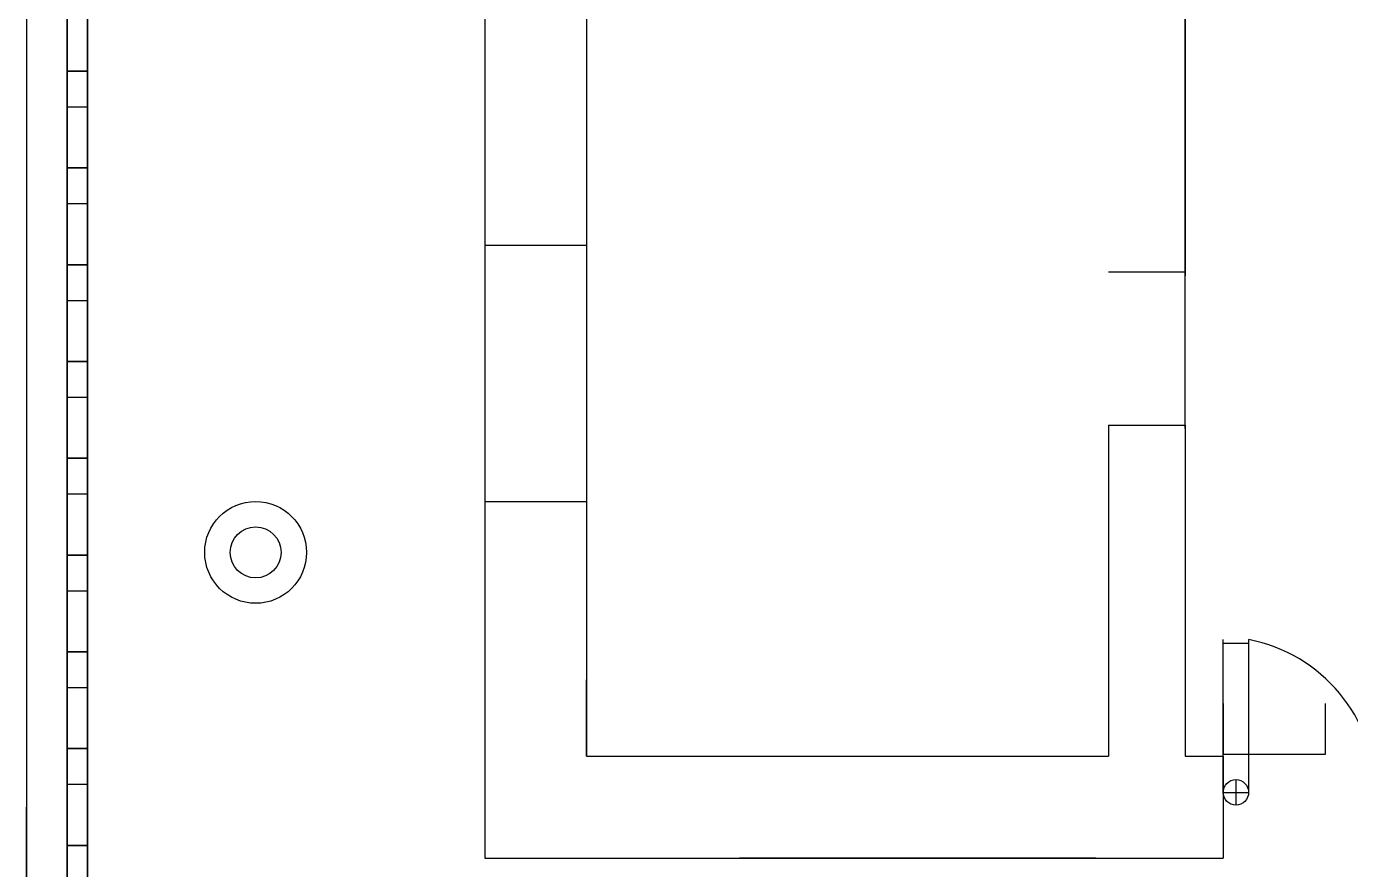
# Model space of a CAD drawing. Header units: inches. Extents: x 29.4 to 79.5, y 9 to 69.7.
# Drawn here: x 29.43 to 55.43, y 23.73 to 40.28 of the extents above; entities that cross this region are included whole.
import ezdxf

# ---------------------------------------------------------------- set-up
doc = ezdxf.new("R2010")
doc.units = ezdxf.units.IN
doc.header["$MEASUREMENT"] = 0

msp = doc.modelspace()

# ---------------------------------------------------------------- linework, layer by layer
for p, q in [((29.434, 69.701), (29.434, 9.701)), ((29.434, 68.953), (29.434, 8.953)), ((30.234, 68.901), (30.234, 10.501)), ((30.234, 10.501), (30.234, 68.901)), ((30.234, 10.501), (30.234, 68.901)), ((30.634, 68.501), (30.634, 10.901)), ((30.634, 10.901), (30.634, 68.501)), ((30.634, 10.901), (30.634, 68.501)), ((38.434, 60.953), (38.434, 23.953)), ((38.434, 60.953), (38.434, 23.953)), ((40.434, 46.953), (40.434, 25.953)), ((52.184, 42.953), (52.184, 35.453)), ((52.184, 42.953), (52.184, 35.453)), ((30.634, 40.601), (30.634, 39.401)), ((30.634, 40.601), (30.634, 39.401)), ((30.634, 39.401), (30.234, 39.401)), ((30.234, 39.401), (30.634, 39.401)), ((30.234, 39.401), (30.234, 38.701)), ((30.634, 39.401), (30.234, 39.401)), ((30.234, 39.401), (30.634, 39.401)), ((30.234, 39.401), (30.234, 38.701)), ((30.234, 38.701), (30.634, 38.701)), ((30.234, 38.701), (30.634, 38.701)), ((30.634, 38.701), (30.634, 37.501)), ((30.634, 38.701), (30.634, 37.501)), ((30.634, 37.501), (30.234, 37.501)), ((30.234, 37.501), (30.634, 37.501)), ((30.234, 37.501), (30.234, 36.801)), ((30.634, 37.501), (30.234, 37.501)), ((30.234, 37.501), (30.634, 37.501)), ((30.234, 37.501), (30.234, 36.801)), ((30.234, 36.801), (30.634, 36.801)), ((30.234, 36.801), (30.634, 36.801)), ((30.634, 36.801), (30.634, 35.601)), ((30.634, 36.801), (30.634, 35.601)), ((40.434, 35.979), (38.434, 35.979)), ((30.634, 35.601), (30.234, 35.601)), ((30.234, 35.601), (30.634, 35.601)), ((30.234, 35.601), (30.234, 34.901)), ((30.634, 35.601), (30.234, 35.601)), ((30.234, 35.601), (30.634, 35.601)), ((30.234, 35.601), (30.234, 34.901)), ((52.184, 35.453), (50.684, 35.453)), ((30.234, 34.901), (30.634, 34.901)), ((30.234, 34.901), (30.634, 34.901)), ((30.634, 34.901), (30.634, 33.701)), ((30.634, 34.901), (30.634, 33.701)), ((30.634, 33.701), (30.234, 33.701)), ((30.234, 33.701), (30.634, 33.701)), ((30.234, 33.701), (30.234, 33.001)), ((30.634, 33.701), (30.234, 33.701)), ((30.234, 33.701), (30.634, 33.701)), ((30.234, 33.701), (30.234, 33.001)), ((30.234, 33.001), (30.634, 33.001)), ((30.234, 33.001), (30.634, 33.001)), ((30.634, 33.001), (30.634, 31.801)), ((30.634, 33.001), (30.634, 31.801)), ((50.684, 32.453), (50.684, 25.953)), ((50.684, 32.453), (52.184, 32.453)), ((52.184, 32.453), (52.184, 25.953)), ((30.634, 31.801), (30.234, 31.801)), ((30.234, 31.801), (30.634, 31.801)), ((30.234, 31.801), (30.234, 31.101)), ((30.634, 31.801), (30.234, 31.801)), ((30.234, 31.801), (30.634, 31.801)), ((30.234, 31.801), (30.234, 31.101)), ((30.234, 31.101), (30.634, 31.101)), ((30.234, 31.101), (30.634, 31.101)), ((30.634, 31.101), (30.634, 29.901)), ((30.634, 31.101), (30.634, 29.901)), ((38.434, 30.953), (40.434, 30.953)), ((30.634, 29.901), (30.234, 29.901)), ((30.234, 29.901), (30.634, 29.901)), ((30.234, 29.901), (30.234, 29.201)), ((30.634, 29.901), (30.234, 29.901)), ((30.234, 29.901), (30.634, 29.901)), ((30.234, 29.901), (30.234, 29.201)), ((30.234, 29.201), (30.634, 29.201)), ((30.234, 29.201), (30.634, 29.201)), ((30.634, 29.201), (30.634, 28.001)), ((30.634, 29.201), (30.634, 28.001)), ((52.934, 25.242), (52.934, 28.242)), ((52.934, 28.171), (53.434, 28.171)), ((53.434, 28.242), (53.434, 25.242)), ((30.634, 28.001), (30.234, 28.001)), ((30.234, 28.001), (30.634, 28.001)), ((30.234, 28.001), (30.234, 27.301)), ((30.634, 28.001), (30.234, 28.001)), ((30.234, 28.001), (30.634, 28.001)), ((30.234, 28.001), (30.234, 27.301)), ((30.234, 27.301), (30.634, 27.301)), ((30.234, 27.301), (30.634, 27.301)), ((30.634, 27.301), (30.634, 26.101)), ((30.634, 27.301), (30.634, 26.101)), ((40.425, 27.453, 7.632), (40.425, 27.453, 8.065)), ((40.434, 25.953), (40.434, 27.453)), ((52.934, 26.986, 5), (52.934, 25.986, 5)), ((54.934, 26.986, 5), (54.934, 25.986, 5)), ((30.634, 26.101), (30.234, 26.101)), ((30.234, 26.101), (30.634, 26.101)), ((30.234, 26.101), (30.234, 25.401)), ((30.634, 26.101), (30.234, 26.101)), ((30.234, 26.101), (30.634, 26.101)), ((30.234, 26.101), (30.234, 25.401)), ((40.434, 25.953), (50.684, 25.953)), ((52.184, 25.953), (52.934, 25.953)), ((52.184, 25.953), (52.684, 25.953)), ((54.934, 25.986, 5), (52.934, 25.986, 5)), ((52.934, 25.953), (52.934, 23.953)), ((53.184, 25.492), (53.184, 24.992)), ((30.234, 25.401), (30.634, 25.401)), ((30.234, 25.401), (30.634, 25.401)), ((30.634, 25.401), (30.634, 24.201)), ((30.634, 25.401), (30.634, 24.201)), ((52.934, 25.242), (53.434, 25.242)), ((29.434, 8.953), (29.434, 24.953)), ((30.634, 24.201), (30.234, 24.201)), ((30.234, 24.201), (30.634, 24.201)), ((30.234, 24.201), (30.234, 23.501)), ((30.634, 24.201), (30.234, 24.201)), ((30.234, 24.201), (30.634, 24.201)), ((30.234, 24.201), (30.234, 23.501)), ((38.434, 23.953), (52.934, 23.953))]:
    msp.add_line(p, q)
at = {"color": 7}
for p, q in [((52.184, 32.382), (52.184, 55.882)), ((52.184, 42.882), (52.184, 35.382)), ((52.184, 42.882), (52.184, 35.382))]:
    msp.add_line(p, q, dxfattribs=at)
at = {"extrusion": (1, 3.55271e-15, 0)}
for p, q in [((50.434, 23.953, 5), (43.434, 23.953, 5)), ((43.434, 23.953, 5), (43.434, 23.953, 3)), ((43.434, 23.953, 3), (50.434, 23.953, 3)), ((50.434, 23.953, 3), (50.434, 23.953, 5))]:
    msp.add_line(p, q, dxfattribs=at)
at = {"extrusion": (0, -1, 0)}
for p, q in [((43.434, 23.953, 5), (43.934, 23.953, 5)), ((43.934, 23.953, 6), (43.934, 23.953, 7)), ((45.134, 23.953, 5), (46.334, 23.953, 5)), ((47.534, 23.953, 5), (48.734, 23.953, 5)), ((50.434, 23.953, 5), (49.934, 23.953, 5))]:
    msp.add_line(p, q, dxfattribs=at)
for centre, radius in [((33.934, 29.953), 1), ((33.934, 29.953), 0.5), ((53.184, 25.242), 0.25)]:
    msp.add_circle(centre, radius)
msp.add_arc((52.845, 25.209), 3.089, 0.6051, 79.006)

doc.saveas('drawing.dxf')
